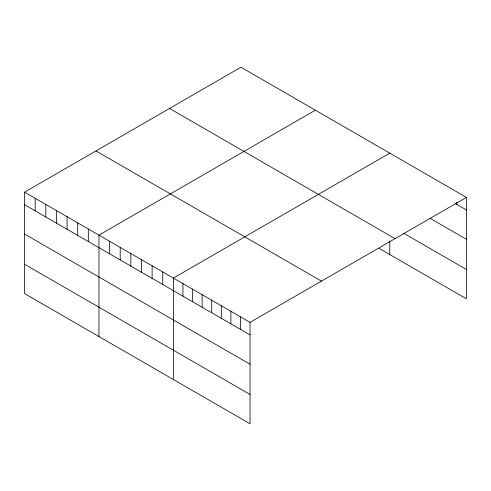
<?xml version="1.0" encoding="UTF-8"?>
<svg xmlns="http://www.w3.org/2000/svg" width="491" height="491" viewBox="0 0 491 491"><rect width="100%" height="100%" fill="white"/><g stroke="black" fill="none" stroke-linecap="round" stroke-linejoin="round"><path stroke-width="0.74" d="M24.55 192.171L250.042 322.354L250.042 423.776L24.55 293.587L24.55 192.171L240.958 67.224L466.45 197.413L466.45 298.829L379.156 248.434M315.375 110.187L98.961 235.128L98.961 336.55M389.786 153.149L173.372 278.09L173.372 379.512M250.042 322.354L466.45 197.413M455.587 203.691L466.45 209.964M430.036 218.262L466.45 239.289M403.841 233.354L466.45 269.504M169.548 108.456L395.034 238.644M95.966 150.94L321.452 281.122M24.55 204.722L250.042 334.905M24.55 234.047L250.042 364.236M24.55 264.262L250.042 394.451M456.869 202.212L456.869 204.428M389.786 241.032L389.786 254.571M240.455 316.824L240.455 329.375M230.874 311.288L230.874 323.839M221.288 305.758L221.288 318.309M211.707 300.222L211.707 312.773M202.12 294.692L202.12 307.243M192.54 289.156L192.54 301.707M182.959 283.626L182.959 296.177M162.742 271.953L162.742 284.51M152.112 265.815L152.112 278.372M141.482 259.678L141.482 272.235M130.851 253.54L130.851 266.097M120.221 247.403L120.221 259.96M109.591 241.265L109.591 253.822M88.331 228.99L88.331 241.547M77.701 222.853L77.701 235.41M67.071 216.715L67.071 229.272M56.44 210.584L56.44 223.135M45.81 204.446L45.81 216.997M35.18 198.309L35.18 210.86"/></g></svg>
